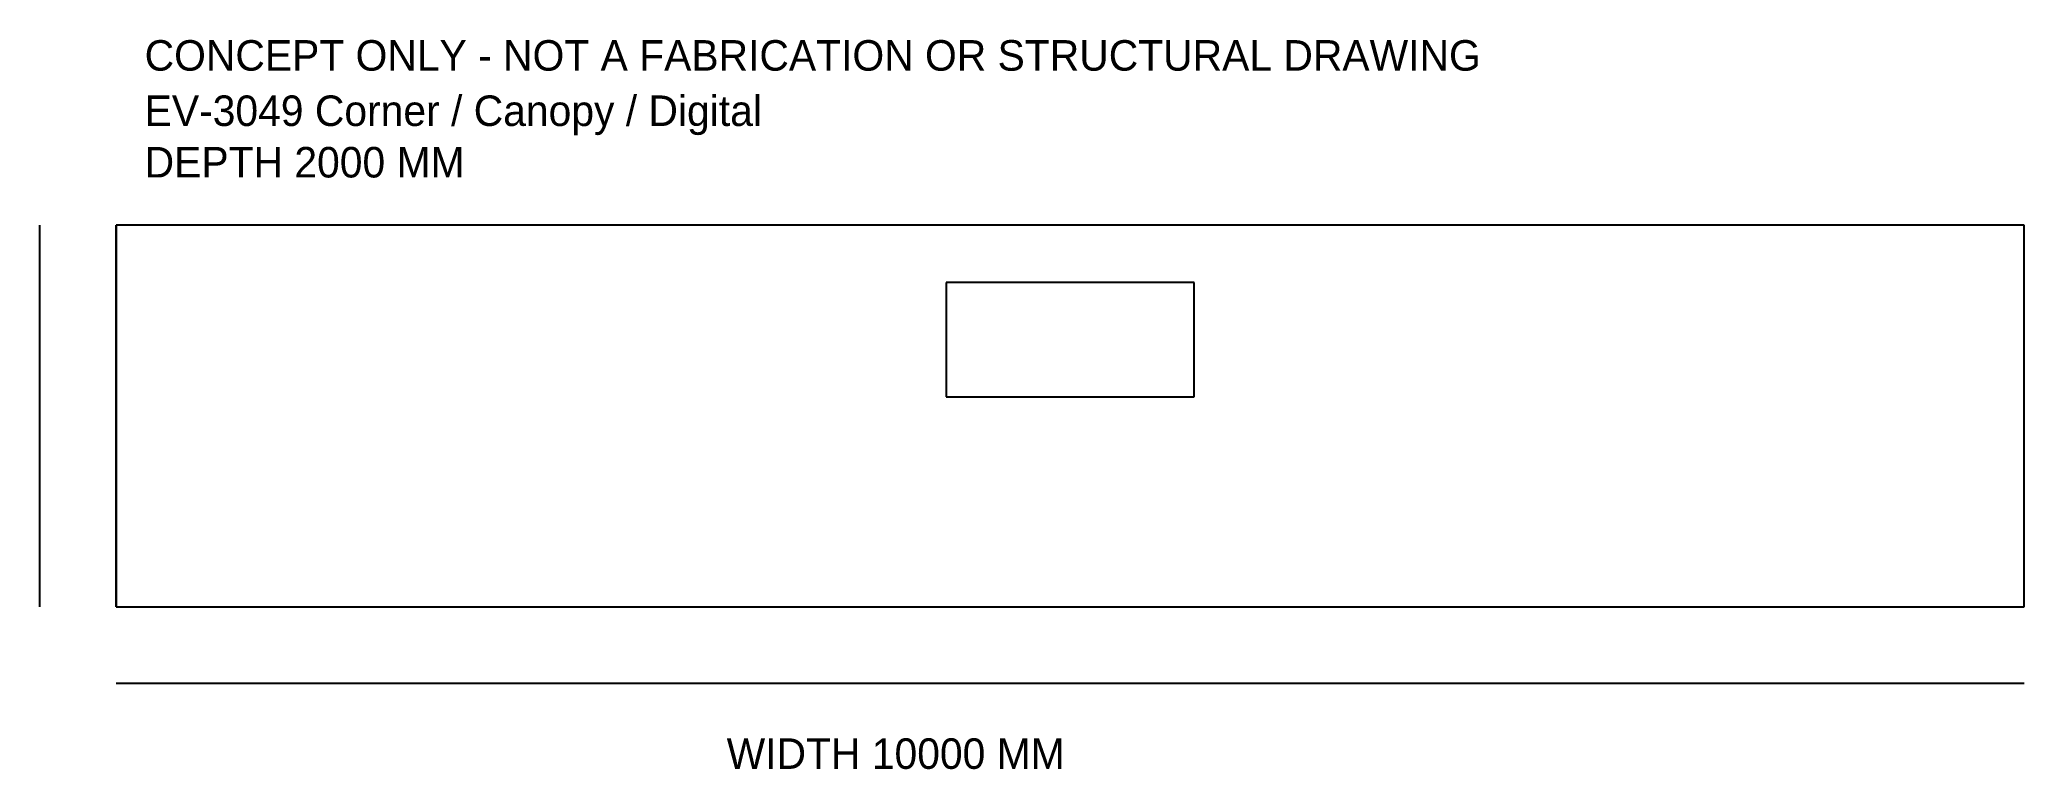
# Model space of a CAD drawing. Header units: millimetres. Extents: x -400 to 10000, y -852 to 2972.
import ezdxf

# ---------------------------------------------------------------- set-up
doc = ezdxf.new("R2010")
doc.units = ezdxf.units.MM

msp = doc.modelspace()

# ---------------------------------------------------------------- linework, layer by layer
at = {"layer": 'DIMENSIONS'}
for p, q in [((-400, 0), (-400, 2000)), ((0, -400), (10000, -400))]:
    msp.add_line(p, q, dxfattribs=at)
at = {"layer": 'FOOTPRINT'}
for p, q in [((10000, 2000), (0, 2000)), ((0, 2000), (0, 0)), ((10000, 0), (10000, 2000)), ((0, 0), (10000, 0))]:
    msp.add_line(p, q, dxfattribs=at)
at = {"layer": 'FURNITURE'}
for p, q in [((5650, 1700), (4350, 1700)), ((4350, 1700), (4350, 1100)), ((5650, 1100), (5650, 1700)), ((4350, 1100), (5650, 1100))]:
    msp.add_line(p, q, dxfattribs=at)
at = {"layer": 'WALLS'}
for q in [(0, 2000), (10000, 0)]:
    msp.add_line((0, 0), q, dxfattribs=at)

# ---------------------------------------------------------------- texts
at = {"layer": 'LABELS'}
for s, p in [('CONCEPT ONLY - NOT A FABRICATION OR STRUCTURAL DRAWING', (150, 2810)), ('EV-3049 Corner / Canopy / Digital', (150, 2520)), ('DEPTH 2000 MM', (150, 2250)), ('WIDTH 10000 MM', (3200, -850))]:
    msp.add_text(s, height=160, dxfattribs=at).set_placement(p)

doc.saveas('drawing.dxf')
